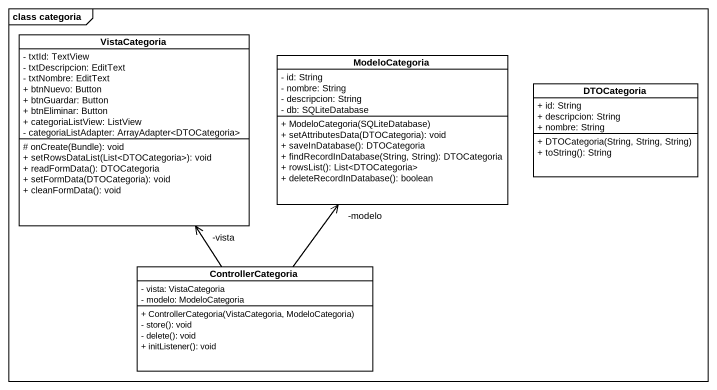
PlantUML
@startuml
mainframe class categoria
hide circle
hide empty members
skinparam classAttributeIconSize 0
class VistaCategoria {
  - txtId: TextView
  - txtDescripcion: EditText
  - txtNombre: EditText
  + btnNuevo: Button
  + btnGuardar: Button
  + btnEliminar: Button
  + categoriaListView: ListView
  - categoriaListAdapter: ArrayAdapter<DTOCategoria>
  # onCreate(Bundle): void
  + setRowsDataList(List<DTOCategoria>): void
  + readFormData(): DTOCategoria
  + setFormData(DTOCategoria): void
  + cleanFormData(): void
}
class ModeloCategoria {
  - id: String
  - nombre: String
  - descripcion: String
  - db: SQLiteDatabase
  + ModeloCategoria(SQLiteDatabase)
  + setAttributesData(DTOCategoria): void
  + saveInDatabase(): DTOCategoria
  + findRecordInDatabase(String, String): DTOCategoria
  + rowsList(): List<DTOCategoria>
  + deleteRecordInDatabase(): boolean
}
class DTOCategoria {
  + id: String
  + descripcion: String
  + nombre: String
  + DTOCategoria(String, String, String)
  + toString(): String
}
class ControllerCategoria {
  - vista: VistaCategoria
  - modelo: ModeloCategoria
  + ControllerCategoria(VistaCategoria, ModeloCategoria)
  - store(): void
  - delete(): void
  + initListener(): void
}
ControllerCategoria -up-> "-vista" VistaCategoria
ControllerCategoria -up-> "-modelo" ModeloCategoria
@enduml
